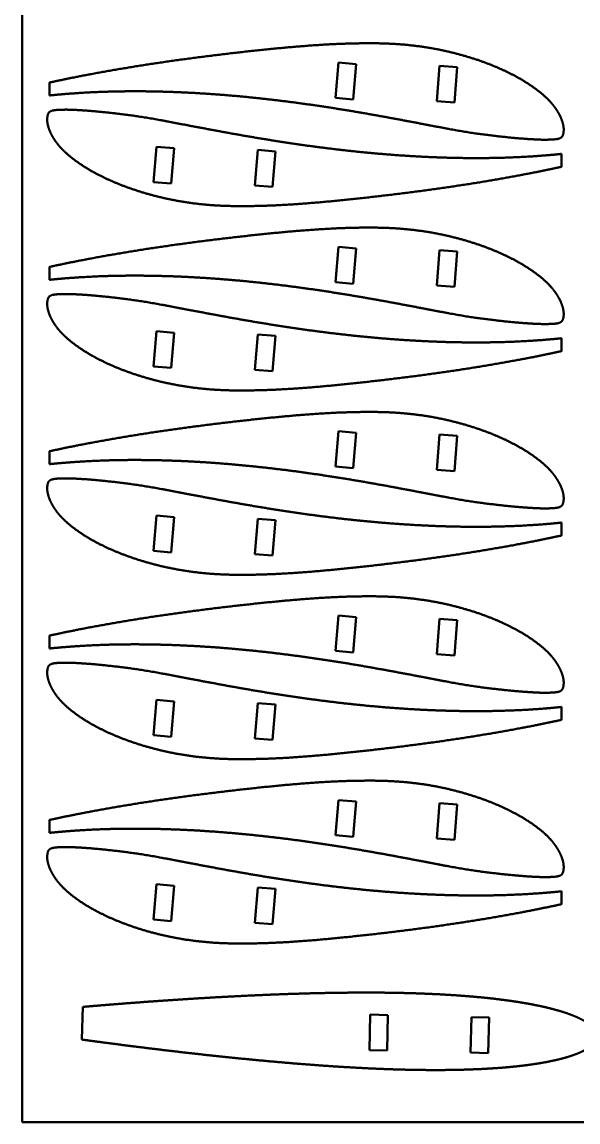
# Model space of a CAD drawing. Header units: millimetres. Extents: x -123 to 777, y 0 to 1570.
# Drawn here: x -123 to 33.8, y 669.9 to 980.2 of the extents above; entities that cross this region are included whole.
import ezdxf

# ---------------------------------------------------------------- set-up
doc = ezdxf.new("R2010")
doc.units = ezdxf.units.MM
doc.layers.add('Visible (ISO)', color=7, linetype='Continuous', lineweight=50)

msp = doc.modelspace()

# ---------------------------------------------------------------- linework, layer by layer
at = {"layer": 'Visible (ISO)'}
for p, q in [((-123.01, 1569.93), (-123.01, 669.93)), ((-33.82, 968.76), (-34.63, 958.8)), ((-28.83, 968.36), (-33.82, 968.76)), ((-29.65, 958.39), (-28.83, 968.36)), ((-5.28, 967.88), (-6.09, 957.91)), ((-0.29, 967.48), (-5.28, 967.88)), ((-1.1, 957.51), (-0.29, 967.48)), ((-115.28, 959.49), (-115.28, 963.13)), ((-34.63, 958.8), (-29.65, 958.39)), ((-6.09, 957.91), (-1.1, 957.51)), ((-85.08, 944.99), (-85.89, 935.02)), ((-80.1, 944.58), (-85.08, 944.99)), ((-80.91, 934.62), (-80.1, 944.58)), ((-56.54, 944.11), (-57.35, 934.14)), ((-51.56, 943.7), (-56.54, 944.11)), ((-52.37, 933.74), (-51.56, 943.7)), ((29.09, 943.01), (29.09, 939.37)), ((-85.89, 935.02), (-80.91, 934.62)), ((-57.35, 934.14), (-52.37, 933.74)), ((-33.82, 916.76), (-34.63, 906.8)), ((-28.83, 916.36), (-33.82, 916.76)), ((-29.65, 906.39), (-28.83, 916.36)), ((-5.28, 915.88), (-6.09, 905.91)), ((-0.29, 915.48), (-5.28, 915.88)), ((-1.1, 905.51), (-0.29, 915.48)), ((-115.28, 907.49), (-115.28, 911.13)), ((-34.63, 906.8), (-29.65, 906.39)), ((-6.09, 905.91), (-1.1, 905.51)), ((-85.08, 892.99), (-85.89, 883.02)), ((-80.1, 892.58), (-85.08, 892.99)), ((-80.91, 882.62), (-80.1, 892.58)), ((-56.54, 892.11), (-57.35, 882.14)), ((-51.56, 891.7), (-56.54, 892.11)), ((-52.37, 881.74), (-51.56, 891.7)), ((29.09, 891.01), (29.09, 887.37)), ((-85.89, 883.02), (-80.91, 882.62)), ((-57.35, 882.14), (-52.37, 881.74)), ((-33.82, 864.76), (-34.63, 854.8)), ((-28.83, 864.36), (-33.82, 864.76)), ((-29.65, 854.39), (-28.83, 864.36)), ((-5.28, 863.88), (-6.09, 853.91)), ((-0.29, 863.48), (-5.28, 863.88)), ((-1.1, 853.51), (-0.29, 863.48)), ((-115.28, 855.49), (-115.28, 859.13)), ((-34.63, 854.8), (-29.65, 854.39)), ((-6.09, 853.91), (-1.1, 853.51)), ((-85.08, 840.99), (-85.89, 831.02)), ((-80.1, 840.58), (-85.08, 840.99)), ((-80.91, 830.62), (-80.1, 840.58)), ((-56.54, 840.11), (-57.35, 830.14)), ((-51.56, 839.7), (-56.54, 840.11)), ((-52.37, 829.74), (-51.56, 839.7)), ((29.09, 839.01), (29.09, 835.37)), ((-85.89, 831.02), (-80.91, 830.62)), ((-57.35, 830.14), (-52.37, 829.74)), ((-33.82, 812.76), (-34.63, 802.8)), ((-28.83, 812.36), (-33.82, 812.76)), ((-29.65, 802.39), (-28.83, 812.36)), ((-5.28, 811.88), (-6.09, 801.91)), ((-0.29, 811.48), (-5.28, 811.88)), ((-1.1, 801.51), (-0.29, 811.48)), ((-115.28, 803.49), (-115.28, 807.13)), ((-34.63, 802.8), (-29.65, 802.39)), ((-6.09, 801.91), (-1.1, 801.51)), ((-85.08, 788.99), (-85.89, 779.02)), ((-80.1, 788.58), (-85.08, 788.99)), ((-80.91, 778.62), (-80.1, 788.58)), ((-56.54, 788.11), (-57.35, 778.14)), ((-51.56, 787.7), (-56.54, 788.11)), ((-52.37, 777.74), (-51.56, 787.7)), ((29.09, 787.01), (29.09, 783.37)), ((-85.89, 779.02), (-80.91, 778.62)), ((-57.35, 778.14), (-52.37, 777.74)), ((-33.82, 760.76), (-34.63, 750.8)), ((-28.83, 760.36), (-33.82, 760.76)), ((-29.65, 750.39), (-28.83, 760.36)), ((-5.28, 759.88), (-6.09, 749.91)), ((-0.29, 759.48), (-5.28, 759.88)), ((-1.1, 749.51), (-0.29, 759.48)), ((-115.28, 751.49), (-115.28, 755.13)), ((-34.63, 750.8), (-29.65, 750.39)), ((-6.09, 749.91), (-1.1, 749.51)), ((-85.08, 736.99), (-85.89, 727.02)), ((-80.1, 736.58), (-85.08, 736.99)), ((-80.91, 726.62), (-80.1, 736.58)), ((-56.54, 736.11), (-57.35, 726.14)), ((-51.56, 735.7), (-56.54, 736.11)), ((-52.37, 725.74), (-51.56, 735.7)), ((29.09, 735.01), (29.09, 731.37)), ((-85.89, 727.02), (-80.91, 726.62)), ((-57.35, 726.14), (-52.37, 725.74)), ((-106.12, 693.18), (-105.89, 702.4)), ((-24.81, 700.22), (-25.07, 690.22)), ((-19.82, 700.09), (-24.81, 700.22)), ((-20.07, 690.1), (-19.82, 700.09)), ((3.69, 699.5), (3.44, 689.51)), ((8.69, 699.38), (3.69, 699.5)), ((8.44, 689.38), (8.69, 699.38)), ((-25.07, 690.22), (-20.07, 690.1)), ((3.44, 689.51), (8.44, 689.38)), ((-123.01, 669.93), (776.99, 669.93))]:
    msp.add_line(p, q, dxfattribs=at)
for points, degree, knots in [([(-115.28, 963.13), (-115.2, 963.15), (-114.04, 963.4), (-111.76, 963.89), (-108.3, 964.61), (-103.57, 965.53), (-97.59, 966.61), (-91.38, 967.65), (-85.01, 968.64), (-78.49, 969.57), (-71.89, 970.45), (-65.23, 971.26), (-58.59, 972.02), (-52, 972.7), (-45.53, 973.3), (-39.21, 973.77), (-33.09, 974.11), (-27.18, 974.24), (-21.52, 974.25), (-16.15, 973.98), (-11.04, 973.42), (-6.17, 972.64), (-1.56, 971.61), (2.8, 970.41), (6.89, 969.06), (10.68, 967.59), (14.16, 965.99), (17.33, 964.32), (20.15, 962.58), (22.62, 960.8), (24.75, 959.01), (26.49, 957.21), (27.81, 955.39), (28.82, 953.62), (29.44, 951.95), (29.81, 950.34), (29.7, 948.96), (29.46, 947.55), (28.01, 947.12), (26.17, 947.04), (23.76, 946.96), (20.88, 947.13), (17.42, 947.34), (13.46, 947.73), (8.98, 948.23), (4.05, 948.86), (-1.33, 949.77), (-7.22, 950.92), (-13.61, 952.13), (-20.47, 953.42), (-27.75, 954.72), (-35.42, 955.98), (-43.41, 957.17), (-51.67, 958.23), (-60.09, 959.15), (-68.62, 959.88), (-77.17, 960.39), (-85.64, 960.68), (-93.95, 960.72), (-101.59, 960.53), (-107.47, 960.18), (-111.63, 959.86), (-114.21, 959.61), (-115.28, 959.49)], 5, [-0.8731081, -0.8731081, -0.8731081, -0.8731081, -0.8731081, -0.8731081, -0.8720337, -0.8579336, -0.8434876, -0.8287458, -0.8137565, -0.798569, -0.7832324, -0.7677982, -0.7523222, -0.7368644, -0.7214857, -0.7062462, -0.6912006, -0.6763996, -0.6618868, -0.6476853, -0.6337996, -0.620226, -0.6069521, -0.5939656, -0.5812707, -0.5688847, -0.5568329, -0.545146, -0.5338546, -0.5229915, -0.5125896, -0.5026638, -0.4932193, -0.4842614, -0.4757956, -0.4678314, -0.4604119, -0.4534392, -0.4465144, -0.4392632, -0.4313488, -0.4224439, -0.4123913, -0.4013496, -0.3894624, -0.3768276, -0.3634991, -0.349514, -0.3349027, -0.3196928, -0.3039265, -0.2876747, -0.2710151, -0.2540272, -0.2367904, -0.2193863, -0.2018977, -0.18441, -0.1670099, -0.1497873, -0.1328351, -0.11625, -0.1042927, -0.1042927, -0.1042927, -0.1042927, -0.1042927, -0.1042927]), ([(29.09, 939.37), (29.01, 939.35), (27.86, 939.1), (25.58, 938.61), (22.12, 937.89), (17.39, 936.97), (11.4, 935.89), (5.2, 934.84), (-1.18, 933.86), (-7.69, 932.92), (-14.3, 932.05), (-20.95, 931.24), (-27.6, 930.48), (-34.19, 929.8), (-40.66, 929.2), (-46.98, 928.73), (-53.1, 928.39), (-59, 928.26), (-64.66, 928.25), (-70.04, 928.52), (-75.15, 929.08), (-80.02, 929.86), (-84.63, 930.89), (-88.99, 932.08), (-93.07, 933.44), (-96.86, 934.91), (-100.35, 936.51), (-103.51, 938.18), (-106.34, 939.91), (-108.81, 941.7), (-110.93, 943.49), (-112.67, 945.29), (-113.99, 947.11), (-115, 948.88), (-115.62, 950.55), (-116, 952.16), (-115.88, 953.54), (-115.65, 954.95), (-114.19, 955.38), (-112.35, 955.46), (-109.95, 955.54), (-107.06, 955.37), (-103.61, 955.16), (-99.64, 954.77), (-95.16, 954.27), (-90.23, 953.63), (-84.85, 952.73), (-78.96, 951.58), (-72.58, 950.37), (-65.72, 949.08), (-58.43, 947.78), (-50.76, 946.52), (-42.77, 945.33), (-34.52, 944.26), (-26.09, 943.35), (-17.56, 942.62), (-9.01, 942.11), (-0.54, 941.82), (7.77, 941.78), (15.41, 941.97), (21.29, 942.31), (25.45, 942.64), (28.02, 942.89), (29.09, 943.01)], 5, [-0.8731081, -0.8731081, -0.8731081, -0.8731081, -0.8731081, -0.8731081, -0.8720337, -0.8579336, -0.8434876, -0.8287458, -0.8137565, -0.798569, -0.7832324, -0.7677982, -0.7523222, -0.7368644, -0.7214857, -0.7062462, -0.6912006, -0.6763996, -0.6618868, -0.6476853, -0.6337996, -0.620226, -0.6069521, -0.5939656, -0.5812707, -0.5688847, -0.5568329, -0.545146, -0.5338546, -0.5229915, -0.5125896, -0.5026638, -0.4932193, -0.4842614, -0.4757956, -0.4678314, -0.4604119, -0.4534392, -0.4465144, -0.4392632, -0.4313488, -0.4224439, -0.4123913, -0.4013496, -0.3894624, -0.3768276, -0.3634991, -0.349514, -0.3349027, -0.3196928, -0.3039265, -0.2876747, -0.2710151, -0.2540272, -0.2367904, -0.2193863, -0.2018977, -0.18441, -0.1670099, -0.1497873, -0.1328351, -0.11625, -0.1042927, -0.1042927, -0.1042927, -0.1042927, -0.1042927, -0.1042927]), ([(-115.28, 911.13), (-115.2, 911.15), (-114.04, 911.4), (-111.76, 911.89), (-108.3, 912.61), (-103.57, 913.53), (-97.59, 914.61), (-91.38, 915.65), (-85.01, 916.64), (-78.49, 917.57), (-71.89, 918.45), (-65.23, 919.26), (-58.59, 920.02), (-52, 920.7), (-45.53, 921.3), (-39.21, 921.77), (-33.09, 922.11), (-27.18, 922.24), (-21.52, 922.25), (-16.15, 921.98), (-11.04, 921.42), (-6.17, 920.64), (-1.56, 919.61), (2.8, 918.41), (6.89, 917.06), (10.68, 915.59), (14.16, 913.99), (17.33, 912.32), (20.15, 910.58), (22.62, 908.8), (24.75, 907.01), (26.49, 905.21), (27.81, 903.39), (28.82, 901.62), (29.44, 899.95), (29.81, 898.34), (29.7, 896.96), (29.46, 895.55), (28.01, 895.12), (26.17, 895.04), (23.76, 894.96), (20.88, 895.13), (17.42, 895.34), (13.46, 895.73), (8.98, 896.23), (4.05, 896.86), (-1.33, 897.77), (-7.22, 898.92), (-13.61, 900.13), (-20.47, 901.42), (-27.75, 902.72), (-35.42, 903.98), (-43.41, 905.17), (-51.67, 906.23), (-60.09, 907.15), (-68.62, 907.88), (-77.17, 908.39), (-85.64, 908.68), (-93.95, 908.72), (-101.59, 908.53), (-107.47, 908.18), (-111.63, 907.86), (-114.21, 907.61), (-115.28, 907.49)], 5, [-0.8731081, -0.8731081, -0.8731081, -0.8731081, -0.8731081, -0.8731081, -0.8720337, -0.8579336, -0.8434876, -0.8287458, -0.8137565, -0.798569, -0.7832324, -0.7677982, -0.7523222, -0.7368644, -0.7214857, -0.7062462, -0.6912006, -0.6763996, -0.6618868, -0.6476853, -0.6337996, -0.620226, -0.6069521, -0.5939656, -0.5812707, -0.5688847, -0.5568329, -0.545146, -0.5338546, -0.5229915, -0.5125896, -0.5026638, -0.4932193, -0.4842614, -0.4757956, -0.4678314, -0.4604119, -0.4534392, -0.4465144, -0.4392632, -0.4313488, -0.4224439, -0.4123913, -0.4013496, -0.3894624, -0.3768276, -0.3634991, -0.349514, -0.3349027, -0.3196928, -0.3039265, -0.2876747, -0.2710151, -0.2540272, -0.2367904, -0.2193863, -0.2018977, -0.18441, -0.1670099, -0.1497873, -0.1328351, -0.11625, -0.1042927, -0.1042927, -0.1042927, -0.1042927, -0.1042927, -0.1042927]), ([(29.09, 887.37), (29.01, 887.35), (27.86, 887.1), (25.58, 886.61), (22.12, 885.89), (17.39, 884.97), (11.4, 883.89), (5.2, 882.84), (-1.18, 881.86), (-7.69, 880.92), (-14.3, 880.05), (-20.95, 879.24), (-27.6, 878.48), (-34.19, 877.8), (-40.66, 877.2), (-46.98, 876.73), (-53.1, 876.39), (-59, 876.26), (-64.66, 876.25), (-70.04, 876.52), (-75.15, 877.08), (-80.02, 877.86), (-84.63, 878.89), (-88.99, 880.08), (-93.07, 881.44), (-96.86, 882.91), (-100.35, 884.51), (-103.51, 886.18), (-106.34, 887.91), (-108.81, 889.7), (-110.93, 891.49), (-112.67, 893.29), (-113.99, 895.11), (-115, 896.88), (-115.62, 898.55), (-116, 900.16), (-115.88, 901.54), (-115.65, 902.95), (-114.19, 903.38), (-112.35, 903.46), (-109.95, 903.54), (-107.06, 903.37), (-103.61, 903.16), (-99.64, 902.77), (-95.16, 902.27), (-90.23, 901.63), (-84.85, 900.73), (-78.96, 899.58), (-72.58, 898.37), (-65.72, 897.08), (-58.43, 895.78), (-50.76, 894.52), (-42.77, 893.33), (-34.52, 892.26), (-26.09, 891.35), (-17.56, 890.62), (-9.01, 890.11), (-0.54, 889.82), (7.77, 889.78), (15.41, 889.97), (21.29, 890.31), (25.45, 890.64), (28.02, 890.89), (29.09, 891.01)], 5, [-0.8731081, -0.8731081, -0.8731081, -0.8731081, -0.8731081, -0.8731081, -0.8720337, -0.8579336, -0.8434876, -0.8287458, -0.8137565, -0.798569, -0.7832324, -0.7677982, -0.7523222, -0.7368644, -0.7214857, -0.7062462, -0.6912006, -0.6763996, -0.6618868, -0.6476853, -0.6337996, -0.620226, -0.6069521, -0.5939656, -0.5812707, -0.5688847, -0.5568329, -0.545146, -0.5338546, -0.5229915, -0.5125896, -0.5026638, -0.4932193, -0.4842614, -0.4757956, -0.4678314, -0.4604119, -0.4534392, -0.4465144, -0.4392632, -0.4313488, -0.4224439, -0.4123913, -0.4013496, -0.3894624, -0.3768276, -0.3634991, -0.349514, -0.3349027, -0.3196928, -0.3039265, -0.2876747, -0.2710151, -0.2540272, -0.2367904, -0.2193863, -0.2018977, -0.18441, -0.1670099, -0.1497873, -0.1328351, -0.11625, -0.1042927, -0.1042927, -0.1042927, -0.1042927, -0.1042927, -0.1042927]), ([(-115.28, 859.13), (-115.2, 859.15), (-114.04, 859.4), (-111.76, 859.89), (-108.3, 860.61), (-103.57, 861.53), (-97.59, 862.61), (-91.38, 863.65), (-85.01, 864.64), (-78.49, 865.57), (-71.89, 866.45), (-65.23, 867.26), (-58.59, 868.02), (-52, 868.7), (-45.53, 869.3), (-39.21, 869.77), (-33.09, 870.11), (-27.18, 870.24), (-21.52, 870.25), (-16.15, 869.98), (-11.04, 869.42), (-6.17, 868.64), (-1.56, 867.61), (2.8, 866.41), (6.89, 865.06), (10.68, 863.59), (14.16, 861.99), (17.33, 860.32), (20.15, 858.58), (22.62, 856.8), (24.75, 855.01), (26.49, 853.21), (27.81, 851.39), (28.82, 849.62), (29.44, 847.95), (29.81, 846.34), (29.7, 844.96), (29.46, 843.55), (28.01, 843.12), (26.17, 843.04), (23.76, 842.96), (20.88, 843.13), (17.42, 843.34), (13.46, 843.73), (8.98, 844.23), (4.05, 844.86), (-1.33, 845.77), (-7.22, 846.92), (-13.61, 848.13), (-20.47, 849.42), (-27.75, 850.72), (-35.42, 851.98), (-43.41, 853.17), (-51.67, 854.23), (-60.09, 855.15), (-68.62, 855.88), (-77.17, 856.39), (-85.64, 856.68), (-93.95, 856.72), (-101.59, 856.53), (-107.47, 856.18), (-111.63, 855.86), (-114.21, 855.61), (-115.28, 855.49)], 5, [-0.8731081, -0.8731081, -0.8731081, -0.8731081, -0.8731081, -0.8731081, -0.8720337, -0.8579336, -0.8434876, -0.8287458, -0.8137565, -0.798569, -0.7832324, -0.7677982, -0.7523222, -0.7368644, -0.7214857, -0.7062462, -0.6912006, -0.6763996, -0.6618868, -0.6476853, -0.6337996, -0.620226, -0.6069521, -0.5939656, -0.5812707, -0.5688847, -0.5568329, -0.545146, -0.5338546, -0.5229915, -0.5125896, -0.5026638, -0.4932193, -0.4842614, -0.4757956, -0.4678314, -0.4604119, -0.4534392, -0.4465144, -0.4392632, -0.4313488, -0.4224439, -0.4123913, -0.4013496, -0.3894624, -0.3768276, -0.3634991, -0.349514, -0.3349027, -0.3196928, -0.3039265, -0.2876747, -0.2710151, -0.2540272, -0.2367904, -0.2193863, -0.2018977, -0.18441, -0.1670099, -0.1497873, -0.1328351, -0.11625, -0.1042927, -0.1042927, -0.1042927, -0.1042927, -0.1042927, -0.1042927]), ([(29.09, 835.37), (29.01, 835.35), (27.86, 835.1), (25.58, 834.61), (22.12, 833.89), (17.39, 832.97), (11.4, 831.89), (5.2, 830.84), (-1.18, 829.86), (-7.69, 828.92), (-14.3, 828.05), (-20.95, 827.24), (-27.6, 826.48), (-34.19, 825.8), (-40.66, 825.2), (-46.98, 824.73), (-53.1, 824.39), (-59, 824.26), (-64.66, 824.25), (-70.04, 824.52), (-75.15, 825.08), (-80.02, 825.86), (-84.63, 826.89), (-88.99, 828.08), (-93.07, 829.44), (-96.86, 830.91), (-100.35, 832.51), (-103.51, 834.18), (-106.34, 835.91), (-108.81, 837.7), (-110.93, 839.49), (-112.67, 841.29), (-113.99, 843.11), (-115, 844.88), (-115.62, 846.55), (-116, 848.16), (-115.88, 849.54), (-115.65, 850.95), (-114.19, 851.38), (-112.35, 851.46), (-109.95, 851.54), (-107.06, 851.37), (-103.61, 851.16), (-99.64, 850.77), (-95.16, 850.27), (-90.23, 849.63), (-84.85, 848.73), (-78.96, 847.58), (-72.58, 846.37), (-65.72, 845.08), (-58.43, 843.78), (-50.76, 842.52), (-42.77, 841.33), (-34.52, 840.26), (-26.09, 839.35), (-17.56, 838.62), (-9.01, 838.11), (-0.54, 837.82), (7.77, 837.78), (15.41, 837.97), (21.29, 838.31), (25.45, 838.64), (28.02, 838.89), (29.09, 839.01)], 5, [-0.8731081, -0.8731081, -0.8731081, -0.8731081, -0.8731081, -0.8731081, -0.8720337, -0.8579336, -0.8434876, -0.8287458, -0.8137565, -0.798569, -0.7832324, -0.7677982, -0.7523222, -0.7368644, -0.7214857, -0.7062462, -0.6912006, -0.6763996, -0.6618868, -0.6476853, -0.6337996, -0.620226, -0.6069521, -0.5939656, -0.5812707, -0.5688847, -0.5568329, -0.545146, -0.5338546, -0.5229915, -0.5125896, -0.5026638, -0.4932193, -0.4842614, -0.4757956, -0.4678314, -0.4604119, -0.4534392, -0.4465144, -0.4392632, -0.4313488, -0.4224439, -0.4123913, -0.4013496, -0.3894624, -0.3768276, -0.3634991, -0.349514, -0.3349027, -0.3196928, -0.3039265, -0.2876747, -0.2710151, -0.2540272, -0.2367904, -0.2193863, -0.2018977, -0.18441, -0.1670099, -0.1497873, -0.1328351, -0.11625, -0.1042927, -0.1042927, -0.1042927, -0.1042927, -0.1042927, -0.1042927]), ([(-115.28, 807.13), (-115.2, 807.15), (-114.04, 807.4), (-111.76, 807.89), (-108.3, 808.61), (-103.57, 809.53), (-97.59, 810.61), (-91.38, 811.65), (-85.01, 812.64), (-78.49, 813.57), (-71.89, 814.45), (-65.23, 815.26), (-58.59, 816.02), (-52, 816.7), (-45.53, 817.3), (-39.21, 817.77), (-33.09, 818.11), (-27.18, 818.24), (-21.52, 818.25), (-16.15, 817.98), (-11.04, 817.42), (-6.17, 816.64), (-1.56, 815.61), (2.8, 814.41), (6.89, 813.06), (10.68, 811.59), (14.16, 809.99), (17.33, 808.32), (20.15, 806.58), (22.62, 804.8), (24.75, 803.01), (26.49, 801.21), (27.81, 799.39), (28.82, 797.62), (29.44, 795.95), (29.81, 794.34), (29.7, 792.96), (29.46, 791.55), (28.01, 791.12), (26.17, 791.04), (23.76, 790.96), (20.88, 791.13), (17.42, 791.34), (13.46, 791.73), (8.98, 792.23), (4.05, 792.86), (-1.33, 793.77), (-7.22, 794.92), (-13.61, 796.13), (-20.47, 797.42), (-27.75, 798.72), (-35.42, 799.98), (-43.41, 801.17), (-51.67, 802.23), (-60.09, 803.15), (-68.62, 803.88), (-77.17, 804.39), (-85.64, 804.68), (-93.95, 804.72), (-101.59, 804.53), (-107.47, 804.18), (-111.63, 803.86), (-114.21, 803.61), (-115.28, 803.49)], 5, [-0.8731081, -0.8731081, -0.8731081, -0.8731081, -0.8731081, -0.8731081, -0.8720337, -0.8579336, -0.8434876, -0.8287458, -0.8137565, -0.798569, -0.7832324, -0.7677982, -0.7523222, -0.7368644, -0.7214857, -0.7062462, -0.6912006, -0.6763996, -0.6618868, -0.6476853, -0.6337996, -0.620226, -0.6069521, -0.5939656, -0.5812707, -0.5688847, -0.5568329, -0.545146, -0.5338546, -0.5229915, -0.5125896, -0.5026638, -0.4932193, -0.4842614, -0.4757956, -0.4678314, -0.4604119, -0.4534392, -0.4465144, -0.4392632, -0.4313488, -0.4224439, -0.4123913, -0.4013496, -0.3894624, -0.3768276, -0.3634991, -0.349514, -0.3349027, -0.3196928, -0.3039265, -0.2876747, -0.2710151, -0.2540272, -0.2367904, -0.2193863, -0.2018977, -0.18441, -0.1670099, -0.1497873, -0.1328351, -0.11625, -0.1042927, -0.1042927, -0.1042927, -0.1042927, -0.1042927, -0.1042927]), ([(29.09, 783.37), (29.01, 783.35), (27.86, 783.1), (25.58, 782.61), (22.12, 781.89), (17.39, 780.97), (11.4, 779.89), (5.2, 778.84), (-1.18, 777.86), (-7.69, 776.92), (-14.3, 776.05), (-20.95, 775.24), (-27.6, 774.48), (-34.19, 773.8), (-40.66, 773.2), (-46.98, 772.73), (-53.1, 772.39), (-59, 772.26), (-64.66, 772.25), (-70.04, 772.52), (-75.15, 773.08), (-80.02, 773.86), (-84.63, 774.89), (-88.99, 776.08), (-93.07, 777.44), (-96.86, 778.91), (-100.35, 780.51), (-103.51, 782.18), (-106.34, 783.91), (-108.81, 785.7), (-110.93, 787.49), (-112.67, 789.29), (-113.99, 791.11), (-115, 792.88), (-115.62, 794.55), (-116, 796.16), (-115.88, 797.54), (-115.65, 798.95), (-114.19, 799.38), (-112.35, 799.46), (-109.95, 799.54), (-107.06, 799.37), (-103.61, 799.16), (-99.64, 798.77), (-95.16, 798.27), (-90.23, 797.63), (-84.85, 796.73), (-78.96, 795.58), (-72.58, 794.37), (-65.72, 793.08), (-58.43, 791.78), (-50.76, 790.52), (-42.77, 789.33), (-34.52, 788.26), (-26.09, 787.35), (-17.56, 786.62), (-9.01, 786.11), (-0.54, 785.82), (7.77, 785.78), (15.41, 785.97), (21.29, 786.31), (25.45, 786.64), (28.02, 786.89), (29.09, 787.01)], 5, [-0.8731081, -0.8731081, -0.8731081, -0.8731081, -0.8731081, -0.8731081, -0.8720337, -0.8579336, -0.8434876, -0.8287458, -0.8137565, -0.798569, -0.7832324, -0.7677982, -0.7523222, -0.7368644, -0.7214857, -0.7062462, -0.6912006, -0.6763996, -0.6618868, -0.6476853, -0.6337996, -0.620226, -0.6069521, -0.5939656, -0.5812707, -0.5688847, -0.5568329, -0.545146, -0.5338546, -0.5229915, -0.5125896, -0.5026638, -0.4932193, -0.4842614, -0.4757956, -0.4678314, -0.4604119, -0.4534392, -0.4465144, -0.4392632, -0.4313488, -0.4224439, -0.4123913, -0.4013496, -0.3894624, -0.3768276, -0.3634991, -0.349514, -0.3349027, -0.3196928, -0.3039265, -0.2876747, -0.2710151, -0.2540272, -0.2367904, -0.2193863, -0.2018977, -0.18441, -0.1670099, -0.1497873, -0.1328351, -0.11625, -0.1042927, -0.1042927, -0.1042927, -0.1042927, -0.1042927, -0.1042927]), ([(-115.28, 755.13), (-115.2, 755.15), (-114.04, 755.4), (-111.76, 755.89), (-108.3, 756.61), (-103.57, 757.53), (-97.59, 758.61), (-91.38, 759.65), (-85.01, 760.64), (-78.49, 761.57), (-71.89, 762.45), (-65.23, 763.26), (-58.59, 764.02), (-52, 764.7), (-45.53, 765.3), (-39.21, 765.77), (-33.09, 766.11), (-27.18, 766.24), (-21.52, 766.25), (-16.15, 765.98), (-11.04, 765.42), (-6.17, 764.64), (-1.56, 763.61), (2.8, 762.41), (6.89, 761.06), (10.68, 759.59), (14.16, 757.99), (17.33, 756.32), (20.15, 754.58), (22.62, 752.8), (24.75, 751.01), (26.49, 749.21), (27.81, 747.39), (28.82, 745.62), (29.44, 743.95), (29.81, 742.34), (29.7, 740.96), (29.46, 739.55), (28.01, 739.12), (26.17, 739.04), (23.76, 738.96), (20.88, 739.13), (17.42, 739.34), (13.46, 739.73), (8.98, 740.23), (4.05, 740.86), (-1.33, 741.77), (-7.22, 742.92), (-13.61, 744.13), (-20.47, 745.42), (-27.75, 746.72), (-35.42, 747.98), (-43.41, 749.17), (-51.67, 750.23), (-60.09, 751.15), (-68.62, 751.88), (-77.17, 752.39), (-85.64, 752.68), (-93.95, 752.72), (-101.59, 752.53), (-107.47, 752.18), (-111.63, 751.86), (-114.21, 751.61), (-115.28, 751.49)], 5, [-0.8731081, -0.8731081, -0.8731081, -0.8731081, -0.8731081, -0.8731081, -0.8720337, -0.8579336, -0.8434876, -0.8287458, -0.8137565, -0.798569, -0.7832324, -0.7677982, -0.7523222, -0.7368644, -0.7214857, -0.7062462, -0.6912006, -0.6763996, -0.6618868, -0.6476853, -0.6337996, -0.620226, -0.6069521, -0.5939656, -0.5812707, -0.5688847, -0.5568329, -0.545146, -0.5338546, -0.5229915, -0.5125896, -0.5026638, -0.4932193, -0.4842614, -0.4757956, -0.4678314, -0.4604119, -0.4534392, -0.4465144, -0.4392632, -0.4313488, -0.4224439, -0.4123913, -0.4013496, -0.3894624, -0.3768276, -0.3634991, -0.349514, -0.3349027, -0.3196928, -0.3039265, -0.2876747, -0.2710151, -0.2540272, -0.2367904, -0.2193863, -0.2018977, -0.18441, -0.1670099, -0.1497873, -0.1328351, -0.11625, -0.1042927, -0.1042927, -0.1042927, -0.1042927, -0.1042927, -0.1042927]), ([(29.09, 731.37), (29.01, 731.35), (27.86, 731.1), (25.58, 730.61), (22.12, 729.89), (17.39, 728.97), (11.4, 727.89), (5.2, 726.84), (-1.18, 725.86), (-7.69, 724.92), (-14.3, 724.05), (-20.95, 723.24), (-27.6, 722.48), (-34.19, 721.8), (-40.66, 721.2), (-46.98, 720.73), (-53.1, 720.39), (-59, 720.26), (-64.66, 720.25), (-70.04, 720.52), (-75.15, 721.08), (-80.02, 721.86), (-84.63, 722.89), (-88.99, 724.08), (-93.07, 725.44), (-96.86, 726.91), (-100.35, 728.51), (-103.51, 730.18), (-106.34, 731.91), (-108.81, 733.7), (-110.93, 735.49), (-112.67, 737.29), (-113.99, 739.11), (-115, 740.88), (-115.62, 742.55), (-116, 744.16), (-115.88, 745.54), (-115.65, 746.95), (-114.19, 747.38), (-112.35, 747.46), (-109.95, 747.54), (-107.06, 747.37), (-103.61, 747.16), (-99.64, 746.77), (-95.16, 746.27), (-90.23, 745.63), (-84.85, 744.73), (-78.96, 743.58), (-72.58, 742.37), (-65.72, 741.08), (-58.43, 739.78), (-50.76, 738.52), (-42.77, 737.33), (-34.52, 736.26), (-26.09, 735.35), (-17.56, 734.62), (-9.01, 734.11), (-0.54, 733.82), (7.77, 733.78), (15.41, 733.97), (21.29, 734.31), (25.45, 734.64), (28.02, 734.89), (29.09, 735.01)], 5, [-0.8731081, -0.8731081, -0.8731081, -0.8731081, -0.8731081, -0.8731081, -0.8720337, -0.8579336, -0.8434876, -0.8287458, -0.8137565, -0.798569, -0.7832324, -0.7677982, -0.7523222, -0.7368644, -0.7214857, -0.7062462, -0.6912006, -0.6763996, -0.6618868, -0.6476853, -0.6337996, -0.620226, -0.6069521, -0.5939656, -0.5812707, -0.5688847, -0.5568329, -0.545146, -0.5338546, -0.5229915, -0.5125896, -0.5026638, -0.4932193, -0.4842614, -0.4757956, -0.4678314, -0.4604119, -0.4534392, -0.4465144, -0.4392632, -0.4313488, -0.4224439, -0.4123913, -0.4013496, -0.3894624, -0.3768276, -0.3634991, -0.349514, -0.3349027, -0.3196928, -0.3039265, -0.2876747, -0.2710151, -0.2540272, -0.2367904, -0.2193863, -0.2018977, -0.18441, -0.1670099, -0.1497873, -0.1328351, -0.11625, -0.1042927, -0.1042927, -0.1042927, -0.1042927, -0.1042927, -0.1042927]), ([(-105.89, 702.4), (-105.36, 702.45), (-103.94, 702.57), (-101.6, 702.76), (-98.3, 703.04), (-94.55, 703.33), (-90.69, 703.63), (-86.74, 703.92), (-82.71, 704.2), (-78.61, 704.48), (-74.44, 704.74), (-70.21, 705), (-65.94, 705.24), (-61.63, 705.46), (-57.3, 705.67), (-52.96, 705.86), (-48.61, 706.02), (-44.26, 706.16), (-39.94, 706.28), (-35.63, 706.36), (-31.37, 706.42), (-27.15, 706.45), (-22.98, 706.44), (-18.89, 706.4), (-14.86, 706.32), (-10.92, 706.2), (-7.08, 706.04), (-3.34, 705.85), (0.29, 705.61), (3.8, 705.34), (7.18, 705.03), (10.43, 704.67), (13.53, 704.28), (16.48, 703.86), (19.27, 703.39), (21.89, 702.9), (24.35, 702.37), (26.63, 701.81), (28.73, 701.22), (30.65, 700.61), (32.37, 699.97), (33.9, 699.31), (35.24, 698.64), (36.37, 697.94), (37.31, 697.22), (38.05, 696.49), (38.58, 695.73), (38.9, 694.95), (39, 694.15), (38.86, 693.35), (38.5, 692.58), (37.93, 691.85), (37.16, 691.16), (36.19, 690.49), (35.02, 689.85), (33.65, 689.24), (32.09, 688.66), (30.33, 688.11), (28.39, 687.6), (26.26, 687.12), (23.96, 686.67), (21.48, 686.27), (18.83, 685.9), (16.02, 685.58), (13.05, 685.3), (9.93, 685.07), (6.67, 684.88), (3.28, 684.74), (-0.24, 684.64), (-3.87, 684.59), (-7.62, 684.58), (-11.47, 684.62), (-15.41, 684.7), (-19.43, 684.82), (-23.52, 684.98), (-27.68, 685.19), (-31.9, 685.42), (-36.15, 685.69), (-40.45, 686), (-44.76, 686.33), (-49.09, 686.69), (-53.43, 687.07), (-57.76, 687.48), (-62.08, 687.9), (-66.36, 688.34), (-70.62, 688.8), (-74.83, 689.26), (-78.98, 689.74), (-83.06, 690.22), (-87.08, 690.71), (-91.01, 691.19), (-94.84, 691.68), (-98.57, 692.17), (-101.86, 692.6), (-104.18, 692.92), (-105.59, 693.11), (-106.12, 693.18)], 4, [0.1162186, 0.1162186, 0.1162186, 0.1162186, 0.1162186, 0.1216716, 0.1306685, 0.1398079, 0.1490772, 0.1584637, 0.1679549, 0.1775388, 0.1872032, 0.1969361, 0.2067257, 0.2165603, 0.226428, 0.2363173, 0.2462166, 0.2561142, 0.2659987, 0.2758584, 0.2856819, 0.2954577, 0.3051742, 0.3148198, 0.3243831, 0.3338524, 0.343216, 0.3524623, 0.3615794, 0.3705553, 0.3793781, 0.3880354, 0.3965147, 0.4048035, 0.4128887, 0.420757, 0.4283948, 0.4357882, 0.4429226, 0.4497836, 0.4563564, 0.4626268, 0.4685814, 0.47421, 0.4795081, 0.4844828, 0.4891614, 0.4936018, 0.4978859, 0.5021141, 0.5063982, 0.5108386, 0.5155172, 0.5204919, 0.52579, 0.5314186, 0.5373732, 0.5436436, 0.5502164, 0.5570774, 0.5642118, 0.5716052, 0.579243, 0.5871113, 0.5951965, 0.6034853, 0.6119646, 0.6206219, 0.6294447, 0.6384206, 0.6475377, 0.656784, 0.6661476, 0.6756169, 0.6851802, 0.6948258, 0.7045423, 0.7143181, 0.7241416, 0.7340013, 0.7438858, 0.7537834, 0.7636827, 0.773572, 0.7834397, 0.7932743, 0.8030639, 0.8127968, 0.8224612, 0.8320451, 0.8415363, 0.8509228, 0.8601921, 0.8693315, 0.8783284, 0.8837814, 0.8837814, 0.8837814, 0.8837814, 0.8837814])]:
    msp.add_open_spline(points, degree=degree, knots=knots, dxfattribs=at)

doc.saveas('drawing.dxf')
